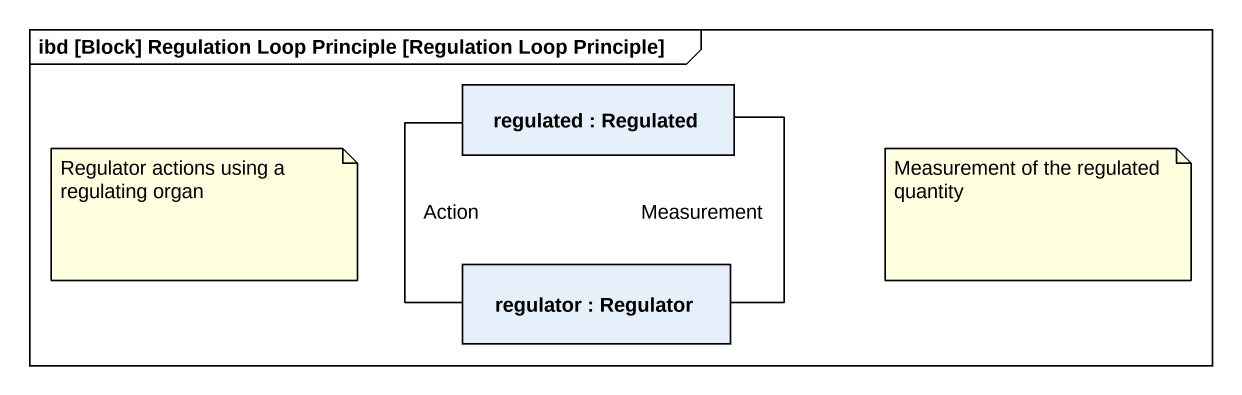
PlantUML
@startuml
mainframe ibd [Block] Regulation Loop Principle [Regulation Loop Principle]
rectangle "regulated : Regulated" as regulated
rectangle "regulator : Regulator" as regulator
regulated -- regulator : Measurement
regulated -- regulator : Action
note as N1
  Regulator actions using a regulating organ
end note
note as N2
  Measurement of the regulated quantity
end note
@enduml
